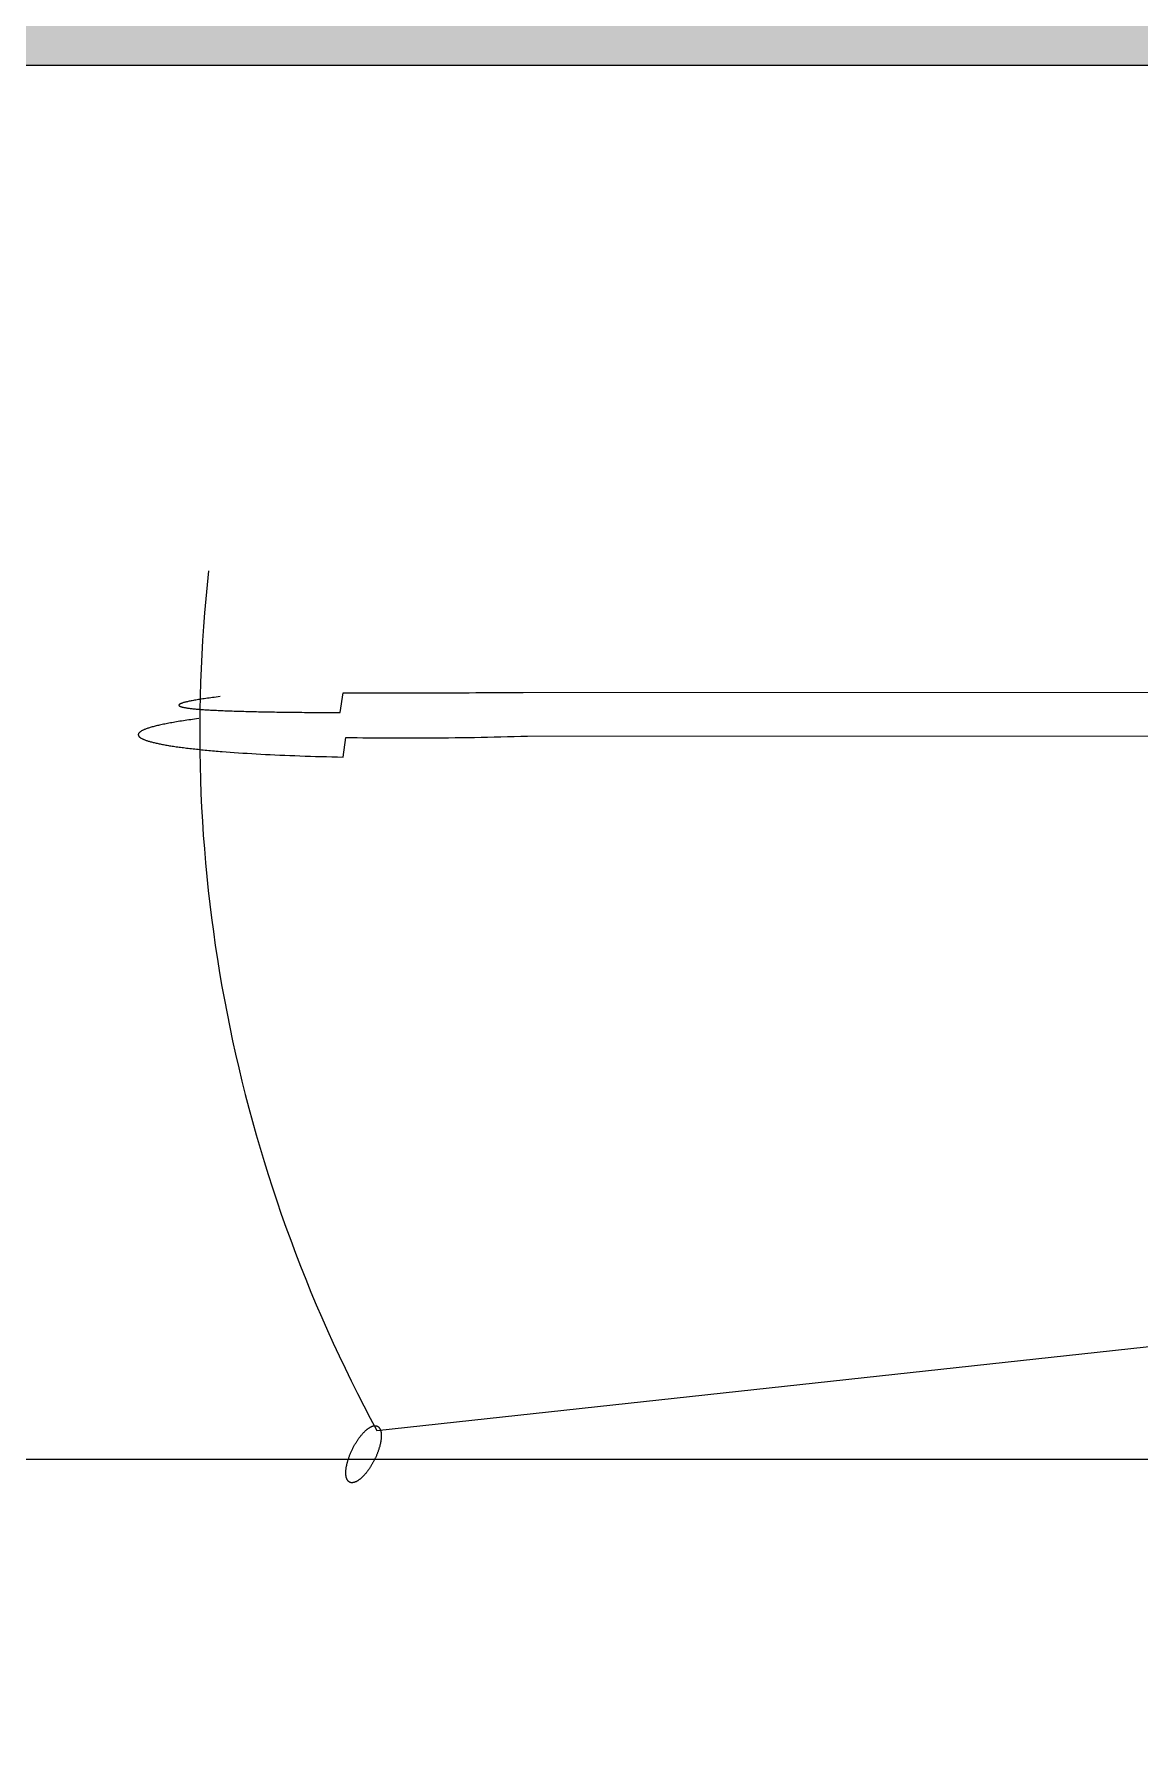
# Model space of a CAD drawing. Extents: x -74236 to 286982, y -14633 to 132816.
# Drawn here: x 119144 to 119473, y 114423 to 114934 of the extents above; entities that cross this region are included whole.
import ezdxf

# ---------------------------------------------------------------- set-up
doc = ezdxf.new("R2010")
doc.units = 0
doc.header["$LTSCALE"] = 10
doc.header["$MEASUREMENT"] = 0
doc.layers.add('1活动家具', color=4, linetype='Continuous')
doc.layers.add('8强弱电布置', color=3, linetype='Continuous')
doc.styles.add('ROMANS', font='romans.shx', dxfattribs={"width": 0.7, "bigfont": 'hzdxf.shx'})
doc.dimstyles.new('TZ1-1', dxfattribs={"dimscale": 60, "dimtxt": 1.5, "dimasz": 1.5, "dimexe": 2, "dimexo": 1, "dimgap": 1, "dimtad": 1, "dimdec": 0, "dimrnd": 0.7, "dimzin": 0, "dimdsep": 46, "dimtxsty": 'ROMANS', "dimblk": 'ARCHTICK', "dimcen": 0, "dimdle": 2, "dimclrd": 250, "dimclre": 9, "dimclrt": 1, "dimadec": 0, "dimazin": 0, "dimtfac": 1, "dimtdec": 0, "dimtix": 1, "dimtmove": 2, "dimatfit": 3, "dimldrblk": 'DOT', "dimfxl": 1, "dimtolj": 1, "dimtzin": 0, "dimarcsym": 0})

# ---------------------------------------------------------------- blocks, each defined once
blk = doc.blocks.new('fdgfsz')
blk.add_hatch(color=8).paths.add_polyline_path([(145772.23, 99117.64), (141642.23, 99117.64), (141642.23, 98609.11), (141882.23, 98643.29), (141882.23, 98877.64), (145772.23, 98877.64)])
at = {"color": 8}
blk.add_line((141882.23, 98877.64), (149342.23, 98877.64), dxfattribs=at)
at = {"layer": '1活动家具', "color": 8}
for p, q in [((142640.96, 98877.64), (144440.96, 98877.64)), ((143663.08, 98471.04), (144226.32, 98532.38)), ((143662.1, 98472.43), (143662.2, 98472.45)), ((143662.2, 98472.45), (143662.29, 98472.47)), ((143662.29, 98472.47), (143662.38, 98472.48)), ((143662.38, 98472.48), (143662.48, 98472.48)), ((143662.48, 98472.48), (143662.57, 98472.48)), ((143662.57, 98472.48), (143662.65, 98472.48)), ((143662.65, 98472.48), (143662.74, 98472.47)), ((143662.74, 98472.47), (143662.82, 98472.46)), ((143662.82, 98472.46), (143662.91, 98472.45)), ((143662.91, 98472.45), (143662.99, 98472.43)), ((143656.75, 98467.29), (143656.85, 98467.46)), ((143656.85, 98467.46), (143656.96, 98467.63)), ((143656.96, 98467.63), (143657.07, 98467.8)), ((143657.07, 98467.8), (143657.18, 98467.97)), ((143657.18, 98467.97), (143657.29, 98468.13)), ((143657.29, 98468.13), (143657.4, 98468.3)), ((143657.4, 98468.3), (143657.51, 98468.46)), ((143657.51, 98468.46), (143657.62, 98468.62)), ((143657.62, 98468.62), (143657.73, 98468.77)), ((143657.73, 98468.77), (143657.85, 98468.93)), ((143657.85, 98468.93), (143657.96, 98469.08)), ((143657.96, 98469.08), (143658.08, 98469.23)), ((143658.08, 98469.23), (143658.19, 98469.38)), ((143658.19, 98469.38), (143658.31, 98469.52)), ((143658.31, 98469.52), (143658.42, 98469.66)), ((143658.42, 98469.66), (143658.54, 98469.8)), ((143658.54, 98469.8), (143658.66, 98469.94)), ((143658.66, 98469.94), (143658.77, 98470.07)), ((143658.77, 98470.07), (143658.89, 98470.2)), ((143658.89, 98470.2), (143659.01, 98470.33)), ((143659.01, 98470.33), (143659.13, 98470.45)), ((143659.13, 98470.45), (143659.24, 98470.57)), ((143659.24, 98470.57), (143659.36, 98470.69)), ((143659.36, 98470.69), (143659.48, 98470.81)), ((143659.48, 98470.81), (143659.59, 98470.92)), ((143659.59, 98470.92), (143659.71, 98471.02)), ((143659.71, 98471.02), (143659.83, 98471.13)), ((143659.83, 98471.13), (143659.94, 98471.23)), ((143659.94, 98471.23), (143660.06, 98471.32)), ((143660.06, 98471.32), (143660.17, 98471.42)), ((143660.17, 98471.42), (143660.29, 98471.51)), ((143660.29, 98471.51), (143660.4, 98471.59)), ((143660.4, 98471.59), (143660.52, 98471.68)), ((143660.52, 98471.68), (143660.63, 98471.75)), ((143660.63, 98471.75), (143660.74, 98471.83)), ((143660.74, 98471.83), (143660.85, 98471.9)), ((143660.85, 98471.9), (143660.96, 98471.97)), ((143660.96, 98471.97), (143661.07, 98472.03)), ((143661.07, 98472.03), (143661.18, 98472.09)), ((143661.18, 98472.09), (143661.29, 98472.14)), ((143661.29, 98472.14), (143661.39, 98472.19)), ((143661.39, 98472.19), (143661.5, 98472.24)), ((143661.5, 98472.24), (143661.6, 98472.28)), ((143661.6, 98472.28), (143661.7, 98472.32)), ((143661.7, 98472.32), (143661.81, 98472.36)), ((143661.81, 98472.36), (143661.91, 98472.39)), ((143661.91, 98472.39), (143662, 98472.41)), ((143662, 98472.41), (143662.1, 98472.43)), ((143662.99, 98472.43), (143663.06, 98472.4)), ((143663.06, 98472.4), (143663.14, 98472.37)), ((143663.14, 98472.37), (143663.22, 98472.34)), ((143663.22, 98472.34), (143663.29, 98472.31)), ((143663.29, 98472.31), (143663.36, 98472.27)), ((143663.36, 98472.27), (143663.43, 98472.22)), ((143663.43, 98472.22), (143663.49, 98472.17)), ((143663.49, 98472.17), (143663.56, 98472.12)), ((143663.56, 98472.12), (143663.62, 98472.06)), ((143663.62, 98472.06), (143663.68, 98472)), ((143663.68, 98472), (143663.74, 98471.94)), ((143663.74, 98471.94), (143663.79, 98471.87)), ((143663.79, 98471.87), (143663.84, 98471.8)), ((143663.84, 98471.8), (143663.89, 98471.72)), ((143663.89, 98471.72), (143663.94, 98471.64)), ((143663.94, 98471.64), (143663.99, 98471.56)), ((143663.99, 98471.56), (143664.03, 98471.47)), ((143664.03, 98471.47), (143664.07, 98471.38)), ((143664.07, 98471.38), (143664.11, 98471.29)), ((143664.11, 98471.29), (143664.15, 98471.19)), ((143664.15, 98467.39), (143664.11, 98467.22)), ((143664.15, 98471.19), (143664.18, 98471.09)), ((143664.18, 98467.56), (143664.15, 98467.39)), ((143664.18, 98471.09), (143664.21, 98470.98)), ((143664.21, 98467.73), (143664.18, 98467.56)), ((143664.21, 98470.98), (143664.24, 98470.87)), ((143664.24, 98467.9), (143664.21, 98467.73)), ((143664.24, 98470.87), (143664.27, 98470.76)), ((143664.27, 98468.07), (143664.24, 98467.9)), ((143664.27, 98470.76), (143664.29, 98470.65)), ((143664.29, 98468.23), (143664.27, 98468.07)), ((143664.29, 98470.65), (143664.31, 98470.53)), ((143664.31, 98468.4), (143664.29, 98468.23)), ((143664.31, 98470.53), (143664.33, 98470.4)), ((143664.33, 98468.56), (143664.31, 98468.4)), ((143664.33, 98470.4), (143664.34, 98470.28)), ((143664.34, 98468.71), (143664.33, 98468.56)), ((143664.34, 98470.28), (143664.36, 98470.15)), ((143664.36, 98468.87), (143664.34, 98468.71)), ((143664.36, 98470.15), (143664.37, 98470.02)), ((143664.37, 98469.02), (143664.36, 98468.87)), ((143664.37, 98470.02), (143664.38, 98469.89)), ((143664.38, 98469.17), (143664.37, 98469.02)), ((143664.38, 98469.89), (143664.38, 98469.75)), ((143664.38, 98469.75), (143664.38, 98469.61)), ((143664.38, 98469.61), (143664.38, 98469.47)), ((143664.38, 98469.47), (143664.38, 98469.32)), ((143664.38, 98469.32), (143664.38, 98469.17)), ((144440.62, 98462.46), (142640.96, 98462.46)), ((143654.43, 98462.12), (143654.49, 98462.3)), ((143654.49, 98462.3), (143654.55, 98462.48)), ((143654.55, 98462.48), (143654.61, 98462.67)), ((143654.61, 98462.67), (143654.67, 98462.86)), ((143654.67, 98462.86), (143654.74, 98463.04)), ((143654.74, 98463.04), (143654.8, 98463.23)), ((143654.8, 98463.23), (143654.87, 98463.42)), ((143654.87, 98463.42), (143654.94, 98463.61)), ((143654.94, 98463.61), (143655.02, 98463.8)), ((143655.02, 98463.8), (143655.09, 98463.98)), ((143655.09, 98463.98), (143655.17, 98464.17)), ((143655.17, 98464.17), (143655.25, 98464.36)), ((143655.25, 98464.36), (143655.33, 98464.55)), ((143655.33, 98464.55), (143655.41, 98464.74)), ((143655.41, 98464.74), (143655.5, 98464.92)), ((143655.5, 98464.92), (143655.59, 98465.11)), ((143655.59, 98465.11), (143655.67, 98465.3)), ((143655.67, 98465.3), (143655.76, 98465.48)), ((143655.76, 98465.48), (143655.86, 98465.67)), ((143655.86, 98465.67), (143655.95, 98465.85)), ((143655.95, 98465.85), (143656.04, 98466.04)), ((143656.04, 98466.04), (143656.14, 98466.22)), ((143656.14, 98466.22), (143656.24, 98466.4)), ((143656.24, 98466.4), (143656.34, 98466.58)), ((143656.34, 98466.58), (143656.44, 98466.76)), ((143656.44, 98466.76), (143656.54, 98466.94)), ((143656.54, 98466.94), (143656.64, 98467.11)), ((143656.64, 98467.11), (143656.75, 98467.29)), ((143662.39, 98462.41), (143662.3, 98462.23)), ((143662.48, 98462.6), (143662.39, 98462.41)), ((143662.57, 98462.78), (143662.48, 98462.6)), ((143662.66, 98462.97), (143662.57, 98462.78)), ((143662.74, 98463.16), (143662.66, 98462.97)), ((143662.83, 98463.35), (143662.74, 98463.16)), ((143662.91, 98463.53), (143662.83, 98463.35)), ((143662.99, 98463.72), (143662.91, 98463.53)), ((143663.07, 98463.91), (143662.99, 98463.72)), ((143663.15, 98464.1), (143663.07, 98463.91)), ((143663.22, 98464.29), (143663.15, 98464.1)), ((143663.29, 98464.48), (143663.22, 98464.29)), ((143663.36, 98464.66), (143663.29, 98464.48)), ((143663.43, 98464.85), (143663.36, 98464.66)), ((143663.5, 98465.04), (143663.43, 98464.85)), ((143663.56, 98465.23), (143663.5, 98465.04)), ((143663.62, 98465.41), (143663.56, 98465.23)), ((143663.68, 98465.6), (143663.62, 98465.41)), ((143663.74, 98465.78), (143663.68, 98465.6)), ((143663.79, 98465.97), (143663.74, 98465.78)), ((143663.85, 98466.15), (143663.79, 98465.97)), ((143663.9, 98466.33), (143663.85, 98466.15)), ((143663.95, 98466.51), (143663.9, 98466.33)), ((143663.99, 98466.69), (143663.95, 98466.51)), ((143664.03, 98466.87), (143663.99, 98466.69)), ((143664.07, 98467.04), (143664.03, 98466.87)), ((143664.11, 98467.22), (143664.07, 98467.04)), ((143653.82, 98458.74), (143653.83, 98458.89)), ((143653.82, 98458.59), (143653.82, 98458.74)), ((143653.82, 98458.45), (143653.82, 98458.59)), ((143653.82, 98458.31), (143653.82, 98458.45)), ((143653.82, 98458.17), (143653.82, 98458.31)), ((143653.83, 98458.04), (143653.82, 98458.17)), ((143653.83, 98458.89), (143653.84, 98459.04)), ((143653.84, 98457.9), (143653.83, 98458.04)), ((143653.84, 98459.04), (143653.85, 98459.2)), ((143653.85, 98457.77), (143653.84, 98457.9)), ((143653.85, 98459.2), (143653.86, 98459.35)), ((143653.86, 98457.65), (143653.85, 98457.77)), ((143653.86, 98459.35), (143653.88, 98459.51)), ((143653.88, 98457.52), (143653.86, 98457.65)), ((143653.88, 98459.51), (143653.9, 98459.67)), ((143653.9, 98457.4), (143653.88, 98457.52)), ((143653.9, 98459.67), (143653.92, 98459.84)), ((143653.92, 98457.29), (143653.9, 98457.4)), ((143653.92, 98459.84), (143653.95, 98460)), ((143653.95, 98457.17), (143653.92, 98457.29)), ((143653.95, 98460), (143653.97, 98460.17)), ((143653.97, 98457.06), (143653.95, 98457.17)), ((143653.97, 98460.17), (143654, 98460.34)), ((143654, 98460.34), (143654.03, 98460.51)), ((143654.03, 98460.51), (143654.07, 98460.68)), ((143654.07, 98460.68), (143654.11, 98460.86)), ((143654.11, 98460.86), (143654.14, 98461.03)), ((143654.14, 98461.03), (143654.19, 98461.21)), ((143654.19, 98461.21), (143654.23, 98461.39)), ((143654.23, 98461.39), (143654.28, 98461.57)), ((143654.28, 98461.57), (143654.33, 98461.75)), ((143654.33, 98461.75), (143654.38, 98461.93)), ((143654.38, 98461.93), (143654.43, 98462.12)), ((143658.66, 98457.13), (143658.55, 98457.02)), ((143658.78, 98457.24), (143658.66, 98457.13)), ((143658.9, 98457.36), (143658.78, 98457.24)), ((143659.02, 98457.48), (143658.9, 98457.36)), ((143659.13, 98457.6), (143659.02, 98457.48)), ((143659.25, 98457.72), (143659.13, 98457.6)), ((143659.37, 98457.85), (143659.25, 98457.72)), ((143659.48, 98457.98), (143659.37, 98457.85)), ((143659.6, 98458.12), (143659.48, 98457.98)), ((143659.72, 98458.25), (143659.6, 98458.12)), ((143659.83, 98458.4), (143659.72, 98458.25)), ((143659.95, 98458.54), (143659.83, 98458.4)), ((143660.07, 98458.68), (143659.95, 98458.54)), ((143660.18, 98458.83), (143660.07, 98458.68)), ((143660.3, 98458.98), (143660.18, 98458.83)), ((143660.41, 98459.14), (143660.3, 98458.98)), ((143660.52, 98459.29), (143660.41, 98459.14)), ((143660.64, 98459.45), (143660.52, 98459.29)), ((143660.75, 98459.61), (143660.64, 98459.45)), ((143660.86, 98459.77), (143660.75, 98459.61)), ((143660.97, 98459.94), (143660.86, 98459.77)), ((143661.08, 98460.1), (143660.97, 98459.94)), ((143661.19, 98460.27), (143661.08, 98460.1)), ((143661.29, 98460.44), (143661.19, 98460.27)), ((143661.4, 98460.61), (143661.29, 98460.44)), ((143661.5, 98460.79), (143661.4, 98460.61)), ((143661.61, 98460.96), (143661.5, 98460.79)), ((143661.71, 98461.14), (143661.61, 98460.96)), ((143661.81, 98461.32), (143661.71, 98461.14)), ((143661.91, 98461.5), (143661.81, 98461.32)), ((143662.01, 98461.68), (143661.91, 98461.5)), ((143662.11, 98461.86), (143662.01, 98461.68)), ((143662.2, 98462.04), (143662.11, 98461.86)), ((143662.3, 98462.23), (143662.2, 98462.04)), ((143654, 98456.95), (143653.97, 98457.06)), ((143654.04, 98456.85), (143654, 98456.95)), ((143654.07, 98456.75), (143654.04, 98456.85)), ((143654.11, 98456.65), (143654.07, 98456.75)), ((143654.15, 98456.56), (143654.11, 98456.65)), ((143654.19, 98456.47), (143654.15, 98456.56)), ((143654.23, 98456.39), (143654.19, 98456.47)), ((143654.28, 98456.3), (143654.23, 98456.39)), ((143654.33, 98456.23), (143654.28, 98456.3)), ((143654.38, 98456.15), (143654.33, 98456.23)), ((143654.44, 98456.08), (143654.38, 98456.15)), ((143654.49, 98456.02), (143654.44, 98456.08)), ((143654.55, 98455.95), (143654.49, 98456.02)), ((143654.61, 98455.9), (143654.55, 98455.95)), ((143654.67, 98455.84), (143654.61, 98455.9)), ((143654.74, 98455.79), (143654.67, 98455.84)), ((143654.81, 98455.74), (143654.74, 98455.79)), ((143654.88, 98455.7), (143654.81, 98455.74)), ((143654.95, 98455.66), (143654.88, 98455.7)), ((143655.02, 98455.63), (143654.95, 98455.66)), ((143655.1, 98455.6), (143655.02, 98455.63)), ((143655.17, 98455.57), (143655.1, 98455.6)), ((143655.25, 98455.55), (143655.17, 98455.57)), ((143655.34, 98455.53), (143655.25, 98455.55)), ((143655.42, 98455.52), (143655.34, 98455.53)), ((143655.5, 98455.51), (143655.42, 98455.52)), ((143655.59, 98455.51), (143655.5, 98455.51)), ((143655.68, 98455.51), (143655.59, 98455.51)), ((143655.77, 98455.51), (143655.68, 98455.51)), ((143655.86, 98455.52), (143655.77, 98455.51)), ((143655.95, 98455.53), (143655.86, 98455.52)), ((143656.05, 98455.54), (143655.95, 98455.53)), ((143656.15, 98455.56), (143656.05, 98455.54)), ((143656.24, 98455.59), (143656.15, 98455.56)), ((143656.34, 98455.62), (143656.24, 98455.59)), ((143656.44, 98455.65), (143656.34, 98455.62)), ((143656.55, 98455.69), (143656.44, 98455.65)), ((143656.65, 98455.73), (143656.55, 98455.69)), ((143656.75, 98455.77), (143656.65, 98455.73)), ((143656.86, 98455.82), (143656.75, 98455.77)), ((143656.97, 98455.87), (143656.86, 98455.82)), ((143657.07, 98455.93), (143656.97, 98455.87)), ((143657.18, 98455.99), (143657.07, 98455.93)), ((143657.29, 98456.06), (143657.18, 98455.99)), ((143657.4, 98456.12), (143657.29, 98456.06)), ((143657.52, 98456.2), (143657.4, 98456.12)), ((143657.63, 98456.27), (143657.52, 98456.2)), ((143657.74, 98456.35), (143657.63, 98456.27)), ((143657.85, 98456.44), (143657.74, 98456.35)), ((143657.97, 98456.53), (143657.85, 98456.44)), ((143658.08, 98456.62), (143657.97, 98456.53)), ((143658.2, 98456.71), (143658.08, 98456.62)), ((143658.31, 98456.81), (143658.2, 98456.71)), ((143658.43, 98456.91), (143658.31, 98456.81)), ((143658.55, 98457.02), (143658.43, 98456.91))]:
    blk.add_line(p, q, dxfattribs=at)
at = {"layer": '1活动家具', "color": 8, "extrusion": (0, 0, -1)}
for p, q in [((143604.11, 98687.15), (143604.09, 98687.1)), ((143604.09, 98687.1), (143604.09, 98687.05)), ((143604.09, 98687.05), (143604.09, 98687.01)), ((143604.09, 98687.01), (143604.11, 98686.96)), ((143604.14, 98687.19), (143604.11, 98687.15)), ((143604.18, 98687.24), (143604.14, 98687.19)), ((143604.24, 98687.29), (143604.18, 98687.24)), ((143604.31, 98687.34), (143604.24, 98687.29)), ((143604.39, 98687.39), (143604.31, 98687.34)), ((143604.48, 98687.44), (143604.39, 98687.39)), ((143604.59, 98687.49), (143604.48, 98687.44)), ((143604.71, 98687.54), (143604.59, 98687.49)), ((143604.84, 98687.6), (143604.71, 98687.54)), ((143604.99, 98687.65), (143604.84, 98687.6)), ((143605.15, 98687.7), (143604.99, 98687.65)), ((143605.32, 98687.76), (143605.15, 98687.7)), ((143605.5, 98687.81), (143605.32, 98687.76)), ((143605.7, 98687.87), (143605.5, 98687.81)), ((143605.92, 98687.92), (143605.7, 98687.87)), ((143606.14, 98687.98), (143605.92, 98687.92)), ((143606.38, 98688.04), (143606.14, 98687.98)), ((143606.63, 98688.09), (143606.38, 98688.04)), ((143606.9, 98688.15), (143606.63, 98688.09)), ((143607.18, 98688.21), (143606.9, 98688.15)), ((143607.47, 98688.27), (143607.18, 98688.21)), ((143607.78, 98688.33), (143607.47, 98688.27)), ((143608.1, 98688.39), (143607.78, 98688.33)), ((143608.44, 98688.45), (143608.1, 98688.39)), ((143608.79, 98688.52), (143608.44, 98688.45)), ((143609.15, 98688.58), (143608.79, 98688.52)), ((143609.53, 98688.64), (143609.15, 98688.58)), ((143609.92, 98688.71), (143609.53, 98688.64)), ((143610.33, 98688.77), (143609.92, 98688.71)), ((143610.75, 98688.84), (143610.33, 98688.77)), ((143611.19, 98688.9), (143610.75, 98688.84)), ((143611.64, 98688.97), (143611.19, 98688.9)), ((143612.1, 98689.04), (143611.64, 98688.97)), ((143612.58, 98689.11), (143612.1, 98689.04)), ((143613.08, 98689.18), (143612.58, 98689.11)), ((143613.59, 98689.25), (143613.08, 98689.18)), ((143614.12, 98689.32), (143613.59, 98689.25)), ((143614.66, 98689.39), (143614.12, 98689.32)), ((143615.21, 98689.46), (143614.66, 98689.39)), ((143615.78, 98689.53), (143615.21, 98689.46)), ((143616.37, 98689.61), (143615.78, 98689.53)), ((143652.14, 98684.85), (143653.01, 98690.71)), ((143653.01, 98690.71), (143654.74, 98690.7)), ((143654.74, 98690.7), (143656.49, 98690.7)), ((143656.49, 98690.7), (143658.26, 98690.7)), ((143658.26, 98690.7), (143660.04, 98690.69)), ((143660.04, 98690.69), (143661.85, 98690.69)), ((143661.85, 98690.69), (143663.67, 98690.69)), ((143663.67, 98690.69), (143665.5, 98690.69)), ((143665.5, 98690.69), (143667.35, 98690.69)), ((143667.35, 98690.69), (143669.22, 98690.7)), ((143669.22, 98690.7), (143671.1, 98690.7)), ((143671.1, 98690.7), (143672.99, 98690.7)), ((143672.99, 98690.7), (143674.9, 98690.71)), ((143674.9, 98690.71), (143676.82, 98690.72)), ((143676.82, 98690.72), (143678.75, 98690.72)), ((143678.75, 98690.72), (143680.69, 98690.73)), ((143680.69, 98690.73), (143682.64, 98690.74)), ((143682.64, 98690.74), (143684.6, 98690.75)), ((143684.6, 98690.75), (143686.57, 98690.76)), ((143686.57, 98690.76), (143688.55, 98690.77)), ((143688.55, 98690.77), (143690.54, 98690.78)), ((143690.54, 98690.78), (143692.54, 98690.79)), ((143692.54, 98690.79), (143694.54, 98690.8)), ((143694.54, 98690.8), (143696.55, 98690.81)), ((143696.55, 98690.81), (143698.56, 98690.82)), ((143698.56, 98690.82), (143702.61, 98690.85)), ((143702.61, 98690.85), (143706.67, 98690.88)), ((143706.67, 98690.88), (144170.77, 98690.91)), ((143602.46, 98681.93), (143602.01, 98681.85)), ((143602.93, 98682.01), (143602.46, 98681.93)), ((143603.41, 98682.09), (143602.93, 98682.01)), ((143603.9, 98682.17), (143603.41, 98682.09)), ((143604.4, 98682.25), (143603.9, 98682.17)), ((143604.11, 98686.96), (143604.14, 98686.92)), ((143604.14, 98686.92), (143604.18, 98686.87)), ((143604.18, 98686.87), (143604.24, 98686.83)), ((143604.24, 98686.83), (143604.3, 98686.79)), ((143604.3, 98686.79), (143604.38, 98686.75)), ((143604.38, 98686.75), (143604.47, 98686.7)), ((143604.91, 98682.33), (143604.4, 98682.25)), ((143604.47, 98686.7), (143604.57, 98686.66)), ((143604.57, 98686.66), (143604.68, 98686.62)), ((143604.68, 98686.62), (143604.81, 98686.58)), ((143604.81, 98686.58), (143604.94, 98686.54)), ((143605.43, 98682.41), (143604.91, 98682.33)), ((143604.94, 98686.54), (143605.09, 98686.5)), ((143605.09, 98686.5), (143605.25, 98686.47)), ((143605.25, 98686.47), (143605.42, 98686.43)), ((143605.42, 98686.43), (143605.6, 98686.39)), ((143605.96, 98682.49), (143605.43, 98682.41)), ((143605.6, 98686.39), (143605.79, 98686.35)), ((143605.79, 98686.35), (143605.99, 98686.32)), ((143606.51, 98682.57), (143605.96, 98682.49)), ((143605.99, 98686.32), (143606.2, 98686.28)), ((143606.2, 98686.28), (143606.43, 98686.25)), ((143606.43, 98686.25), (143606.66, 98686.21)), ((143607.06, 98682.65), (143606.51, 98682.57)), ((143606.66, 98686.21), (143606.91, 98686.18)), ((143606.91, 98686.18), (143607.17, 98686.14)), ((143607.63, 98682.73), (143607.06, 98682.65)), ((143607.17, 98686.14), (143607.43, 98686.11)), ((143607.43, 98686.11), (143607.71, 98686.08)), ((143608.2, 98682.81), (143607.63, 98682.73)), ((143607.71, 98686.08), (143608, 98686.05)), ((143608, 98686.05), (143608.3, 98686.01)), ((143608.79, 98682.89), (143608.2, 98682.81)), ((143608.3, 98686.01), (143608.6, 98685.98)), ((143608.6, 98685.98), (143608.92, 98685.95)), ((143609.39, 98682.97), (143608.79, 98682.89)), ((143608.92, 98685.95), (143609.25, 98685.92)), ((143609.25, 98685.92), (143609.59, 98685.89)), ((143610, 98683.05), (143609.39, 98682.97)), ((143609.59, 98685.89), (143609.94, 98685.86)), ((143609.94, 98685.86), (143610.3, 98685.83)), ((143610.3, 98685.83), (143610.67, 98685.81)), ((143610.67, 98685.81), (143611.04, 98685.78)), ((143611.04, 98685.78), (143611.43, 98685.75)), ((143611.43, 98685.75), (143611.83, 98685.72)), ((143611.83, 98685.72), (143612.24, 98685.7)), ((143612.24, 98685.7), (143612.65, 98685.67)), ((143612.65, 98685.67), (143613.08, 98685.65)), ((143613.08, 98685.65), (143613.51, 98685.62)), ((143613.51, 98685.62), (143613.96, 98685.6)), ((143613.96, 98685.6), (143614.41, 98685.57)), ((143614.41, 98685.57), (143614.87, 98685.55)), ((143614.87, 98685.55), (143615.34, 98685.53)), ((143615.34, 98685.53), (143615.82, 98685.5)), ((143615.82, 98685.5), (143616.31, 98685.48)), ((143616.31, 98685.48), (143616.81, 98685.46)), ((143616.81, 98685.46), (143617.32, 98685.44)), ((143617.32, 98685.44), (143617.83, 98685.42)), ((143617.83, 98685.42), (143618.36, 98685.4)), ((143618.36, 98685.4), (143618.89, 98685.38)), ((143618.89, 98685.38), (143619.43, 98685.36)), ((143619.43, 98685.36), (143619.98, 98685.34)), ((143619.98, 98685.34), (143620.54, 98685.32)), ((143620.54, 98685.32), (143621.1, 98685.3)), ((143621.1, 98685.3), (143621.68, 98685.28)), ((143621.68, 98685.28), (143622.26, 98685.26)), ((143622.26, 98685.26), (143622.85, 98685.25)), ((143622.85, 98685.25), (143623.45, 98685.23)), ((143623.45, 98685.23), (143624.05, 98685.21)), ((143624.05, 98685.21), (143624.67, 98685.2)), ((143624.67, 98685.2), (143625.29, 98685.18)), ((143625.29, 98685.18), (143625.91, 98685.17)), ((143625.91, 98685.17), (143626.55, 98685.15)), ((143626.55, 98685.15), (143627.19, 98685.14)), ((143627.19, 98685.14), (143627.85, 98685.12)), ((143627.85, 98685.12), (143628.5, 98685.11)), ((143628.5, 98685.11), (143629.17, 98685.09)), ((143629.17, 98685.09), (143629.84, 98685.08)), ((143629.84, 98685.08), (143630.52, 98685.07)), ((143630.52, 98685.07), (143631.21, 98685.06)), ((143631.21, 98685.06), (143631.9, 98685.04)), ((143631.9, 98685.04), (143632.6, 98685.03)), ((143632.6, 98685.03), (143633.31, 98685.02)), ((143633.31, 98685.02), (143634.03, 98685.01)), ((143634.03, 98685.01), (143634.75, 98685)), ((143634.75, 98685), (143635.47, 98684.99)), ((143635.47, 98684.99), (143636.21, 98684.98)), ((143636.21, 98684.98), (143636.95, 98684.97)), ((143636.95, 98684.97), (143637.69, 98684.96)), ((143637.69, 98684.96), (143638.45, 98684.95)), ((143638.45, 98684.95), (143639.21, 98684.94)), ((143639.21, 98684.94), (143639.97, 98684.94)), ((143639.97, 98684.94), (143640.74, 98684.93)), ((143640.74, 98684.93), (143641.52, 98684.92)), ((143641.52, 98684.92), (143642.31, 98684.91)), ((143642.31, 98684.91), (143643.89, 98684.9)), ((143643.89, 98684.9), (143645.5, 98684.89)), ((143645.5, 98684.89), (143647.13, 98684.88)), ((143647.13, 98684.88), (143648.78, 98684.87)), ((143648.78, 98684.87), (143650.45, 98684.86)), ((143650.45, 98684.86), (143652.14, 98684.85)), ((143592.02, 98678.39), (143592.01, 98678.32)), ((143592.01, 98678.32), (143592.01, 98678.24)), ((143592.01, 98678.24), (143592.02, 98678.17)), ((143592.04, 98678.47), (143592.02, 98678.39)), ((143592.02, 98678.17), (143592.03, 98678.09)), ((143592.03, 98678.09), (143592.06, 98678.02)), ((143592.07, 98678.54), (143592.04, 98678.47)), ((143592.06, 98678.02), (143592.09, 98677.94)), ((143592.11, 98678.62), (143592.07, 98678.54)), ((143592.09, 98677.94), (143592.13, 98677.87)), ((143592.16, 98678.7), (143592.11, 98678.62)), ((143592.13, 98677.87), (143592.19, 98677.8)), ((143592.22, 98678.77), (143592.16, 98678.7)), ((143592.19, 98677.8), (143592.25, 98677.72)), ((143592.28, 98678.85), (143592.22, 98678.77)), ((143592.25, 98677.72), (143592.31, 98677.65)), ((143592.36, 98678.93), (143592.28, 98678.85)), ((143592.31, 98677.65), (143592.39, 98677.57)), ((143592.44, 98679), (143592.36, 98678.93)), ((143592.39, 98677.57), (143592.48, 98677.5)), ((143592.53, 98679.08), (143592.44, 98679)), ((143592.48, 98677.5), (143592.57, 98677.43)), ((143592.64, 98679.16), (143592.53, 98679.08)), ((143592.57, 98677.43), (143592.67, 98677.36)), ((143592.75, 98679.23), (143592.64, 98679.16)), ((143592.67, 98677.36), (143592.79, 98677.28)), ((143592.87, 98679.31), (143592.75, 98679.23)), ((143592.79, 98677.28), (143592.91, 98677.21)), ((143593, 98679.39), (143592.87, 98679.31)), ((143592.91, 98677.21), (143593.03, 98677.14)), ((143593.14, 98679.47), (143593, 98679.39)), ((143593.03, 98677.14), (143593.17, 98677.07)), ((143593.3, 98679.54), (143593.14, 98679.47)), ((143593.17, 98677.07), (143593.32, 98677)), ((143593.46, 98679.62), (143593.3, 98679.54)), ((143593.32, 98677), (143593.47, 98676.93)), ((143593.63, 98679.7), (143593.46, 98679.62)), ((143593.47, 98676.93), (143593.63, 98676.86)), ((143593.81, 98679.78), (143593.63, 98679.7)), ((143593.63, 98676.86), (143593.8, 98676.79)), ((143593.8, 98676.79), (143593.98, 98676.72)), ((143593.99, 98679.86), (143593.81, 98679.78)), ((143594.19, 98679.94), (143593.99, 98679.86)), ((143594.4, 98680.01), (143594.19, 98679.94)), ((143594.62, 98680.09), (143594.4, 98680.01)), ((143594.85, 98680.17), (143594.62, 98680.09)), ((143595.09, 98680.25), (143594.85, 98680.17)), ((143595.34, 98680.33), (143595.09, 98680.25)), ((143595.6, 98680.41), (143595.34, 98680.33)), ((143595.86, 98680.49), (143595.6, 98680.41)), ((143596.14, 98680.57), (143595.86, 98680.49)), ((143596.43, 98680.65), (143596.14, 98680.57)), ((143596.73, 98680.73), (143596.43, 98680.65)), ((143597.04, 98680.81), (143596.73, 98680.73)), ((143597.36, 98680.89), (143597.04, 98680.81)), ((143597.69, 98680.97), (143597.36, 98680.89)), ((143598.03, 98681.04), (143597.69, 98680.97)), ((143598.38, 98681.12), (143598.03, 98681.04)), ((143598.74, 98681.2), (143598.38, 98681.12)), ((143599.11, 98681.28), (143598.74, 98681.2)), ((143599.49, 98681.36), (143599.11, 98681.28)), ((143599.89, 98681.44), (143599.49, 98681.36)), ((143600.29, 98681.52), (143599.89, 98681.44)), ((143600.7, 98681.6), (143600.29, 98681.52)), ((143601.13, 98681.69), (143600.7, 98681.6)), ((143601.56, 98681.77), (143601.13, 98681.69)), ((143602.01, 98681.85), (143601.56, 98681.77)), ((143652.98, 98671.62), (143653.81, 98677.46)), ((143653.81, 98677.46), (143655.5, 98677.43)), ((143655.5, 98677.43), (143657.21, 98677.4)), ((143657.21, 98677.4), (143658.93, 98677.38)), ((143658.93, 98677.38), (143660.67, 98677.36)), ((143660.67, 98677.36), (143662.42, 98677.34)), ((143662.42, 98677.34), (143664.19, 98677.32)), ((143664.19, 98677.32), (143665.97, 98677.31)), ((143665.97, 98677.31), (143667.76, 98677.3)), ((143667.76, 98677.3), (143669.56, 98677.3)), ((143669.56, 98677.3), (143671.38, 98677.3)), ((143671.38, 98677.3), (143673.21, 98677.3)), ((143673.21, 98677.3), (143675.06, 98677.3)), ((143675.06, 98677.3), (143676.91, 98677.31)), ((143676.91, 98677.31), (143678.78, 98677.32)), ((143678.78, 98677.32), (143680.65, 98677.33)), ((143680.65, 98677.33), (143682.54, 98677.35)), ((143682.54, 98677.35), (143684.44, 98677.37)), ((143684.44, 98677.37), (143686.35, 98677.39)), ((143686.35, 98677.39), (143688.27, 98677.42)), ((143688.27, 98677.42), (143690.19, 98677.45)), ((143690.19, 98677.45), (143692.13, 98677.48)), ((143692.13, 98677.48), (143694.08, 98677.52)), ((143694.08, 98677.52), (143696.03, 98677.56)), ((143696.03, 98677.56), (143697.99, 98677.61)), ((143697.99, 98677.61), (143699.97, 98677.66)), ((143699.97, 98677.66), (143701.94, 98677.71)), ((143701.94, 98677.71), (143703.93, 98677.76)), ((143703.93, 98677.76), (143705.92, 98677.82)), ((143705.92, 98677.82), (143707.92, 98677.88)), ((143707.92, 98677.88), (144169.96, 98677.95)), ((143593.98, 98676.72), (143594.17, 98676.65)), ((143594.17, 98676.65), (143594.36, 98676.58)), ((143594.36, 98676.58), (143594.56, 98676.51)), ((143594.56, 98676.51), (143594.77, 98676.44)), ((143594.77, 98676.44), (143594.99, 98676.37)), ((143594.99, 98676.37), (143595.22, 98676.3)), ((143595.22, 98676.3), (143595.45, 98676.23)), ((143595.45, 98676.23), (143595.69, 98676.16)), ((143595.69, 98676.16), (143595.94, 98676.1)), ((143595.94, 98676.1), (143596.2, 98676.03)), ((143596.2, 98676.03), (143596.47, 98675.96)), ((143596.47, 98675.96), (143596.74, 98675.9)), ((143596.74, 98675.9), (143597.02, 98675.83)), ((143597.02, 98675.83), (143597.31, 98675.77)), ((143597.31, 98675.77), (143597.6, 98675.7)), ((143597.6, 98675.7), (143597.91, 98675.63)), ((143597.91, 98675.63), (143598.22, 98675.57)), ((143598.22, 98675.57), (143598.54, 98675.51)), ((143598.54, 98675.51), (143598.86, 98675.44)), ((143598.86, 98675.44), (143599.2, 98675.38)), ((143599.2, 98675.38), (143599.54, 98675.31)), ((143599.54, 98675.31), (143599.89, 98675.25)), ((143599.89, 98675.25), (143600.24, 98675.19)), ((143600.24, 98675.19), (143600.61, 98675.13)), ((143600.61, 98675.13), (143600.98, 98675.06)), ((143600.98, 98675.06), (143601.35, 98675)), ((143601.35, 98675), (143601.74, 98674.94)), ((143601.74, 98674.94), (143602.13, 98674.88)), ((143602.13, 98674.88), (143602.53, 98674.82)), ((143602.53, 98674.82), (143602.93, 98674.76)), ((143602.93, 98674.76), (143603.34, 98674.7)), ((143603.34, 98674.7), (143603.76, 98674.64)), ((143603.76, 98674.64), (143604.19, 98674.58)), ((143604.19, 98674.58), (143604.62, 98674.52)), ((143604.62, 98674.52), (143605.06, 98674.47)), ((143605.06, 98674.47), (143605.51, 98674.41)), ((143605.51, 98674.41), (143605.96, 98674.35)), ((143605.96, 98674.35), (143606.42, 98674.3)), ((143606.42, 98674.3), (143606.89, 98674.24)), ((143606.89, 98674.24), (143607.36, 98674.18)), ((143607.36, 98674.18), (143607.84, 98674.13)), ((143607.84, 98674.13), (143608.33, 98674.07)), ((143608.33, 98674.07), (143608.82, 98674.02)), ((143608.82, 98674.02), (143609.32, 98673.96)), ((143609.32, 98673.96), (143609.83, 98673.91)), ((143609.83, 98673.91), (143610.34, 98673.86)), ((143610.34, 98673.86), (143610.86, 98673.81)), ((143610.86, 98673.81), (143611.38, 98673.75)), ((143611.38, 98673.75), (143611.92, 98673.7)), ((143611.92, 98673.7), (143612.45, 98673.65)), ((143612.45, 98673.65), (143613, 98673.6)), ((143613, 98673.6), (143613.55, 98673.55)), ((143613.55, 98673.55), (143614.1, 98673.5)), ((143614.1, 98673.5), (143614.67, 98673.45)), ((143614.67, 98673.45), (143615.23, 98673.4)), ((143615.23, 98673.4), (143615.81, 98673.35)), ((143615.81, 98673.35), (143616.39, 98673.31)), ((143616.39, 98673.31), (143616.97, 98673.26)), ((143616.97, 98673.26), (143618.16, 98673.17)), ((143618.16, 98673.17), (143619.38, 98673.07)), ((143619.38, 98673.07), (143620.61, 98672.99)), ((143620.61, 98672.99), (143621.87, 98672.9)), ((143621.87, 98672.9), (143623.15, 98672.81)), ((143623.15, 98672.81), (143624.46, 98672.73)), ((143624.46, 98672.73), (143625.78, 98672.65)), ((143625.78, 98672.65), (143627.13, 98672.57)), ((143627.13, 98672.57), (143628.49, 98672.5)), ((143628.49, 98672.5), (143629.88, 98672.42)), ((143629.88, 98672.42), (143631.29, 98672.35)), ((143631.29, 98672.35), (143632.72, 98672.28)), ((143632.72, 98672.28), (143634.17, 98672.22)), ((143634.17, 98672.22), (143635.63, 98672.15)), ((143635.63, 98672.15), (143637.12, 98672.09)), ((143637.12, 98672.09), (143638.63, 98672.03)), ((143638.63, 98672.03), (143640.15, 98671.98)), ((143640.15, 98671.98), (143641.69, 98671.92)), ((143641.69, 98671.92), (143643.25, 98671.87)), ((143643.25, 98671.87), (143644.83, 98671.82)), ((143644.83, 98671.82), (143646.43, 98671.78)), ((143646.43, 98671.78), (143648.04, 98671.73)), ((143648.04, 98671.73), (143649.67, 98671.69)), ((143649.67, 98671.69), (143651.32, 98671.66)), ((143651.32, 98671.66), (143652.98, 98671.62))]:
    blk.add_line(p, q, dxfattribs=at)
at = {"layer": '1活动家具', "color": 8}
for centre, radius, start, end in [((144047.28, 98679.24), 436.99, 173.7187, 208.4527), ((143471.6, 98500.44), 718.92, 300.24556, 356.77312)]:
    blk.add_arc(centre, radius, start, end, dxfattribs=at)
blk = doc.blocks.new('_Dot')
at = {"color": 0, "linetype": 'ByBlock', "lineweight": -2}
blk.add_line((-0.5, 0), (-1, 0), dxfattribs=at)
at = {"color": 0, "linetype": 'ByBlock', "const_width": 0.5}
blk.add_lwpolyline([(-0.25, 0, 1), (0.25, 0, 1)], format="xyb", close=True, dxfattribs=at)

msp = doc.modelspace()

# ---------------------------------------------------------------- block references
at = {"color": 253}
msp.add_blockref('fdgfsz', (-24417.19, 16046.96), dxfattribs=at)

# ---------------------------------------------------------------- leaders
at = {"layer": '8强弱电布置'}
msp.add_leader([(120447.39, 114923.08), (120054.76, 115342.42), (119023.33, 115342.42)], dimstyle='TZ1-1', override={"dimasz": 1, "dimtad": 0, "dimfxl": 300, "dimfxlon": 1}, dxfattribs=at)

doc.saveas('drawing.dxf')
